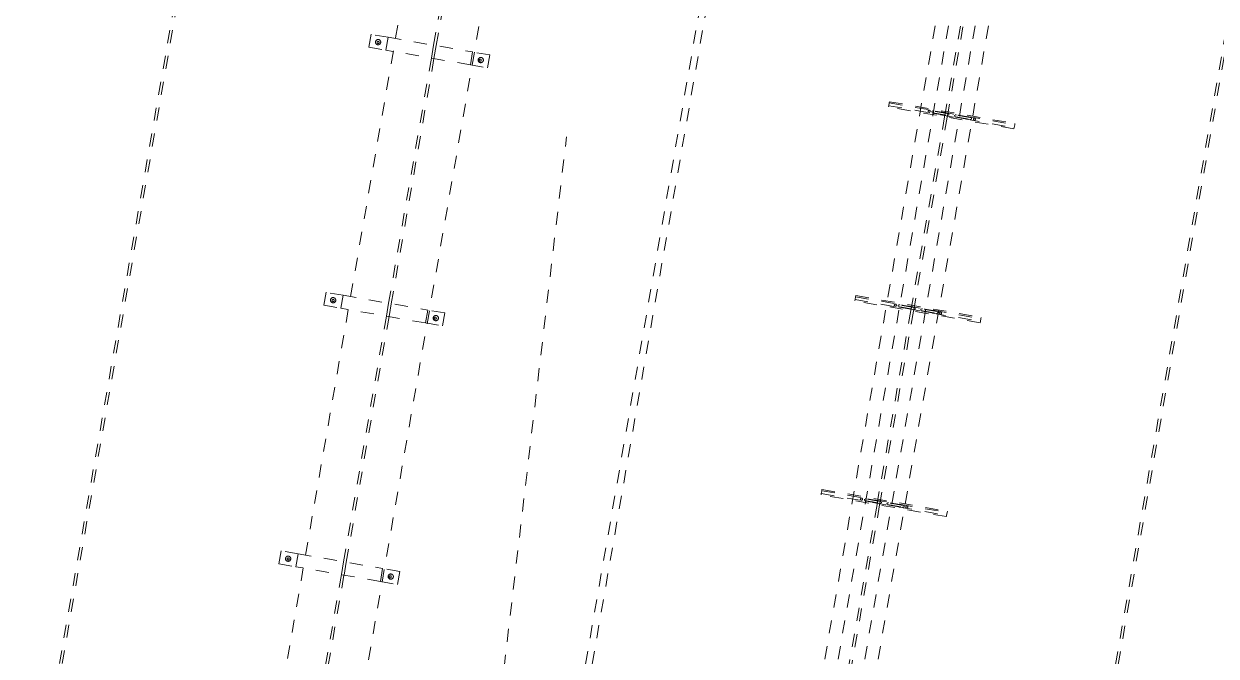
# Model space of a CAD drawing. Header units: metres. Extents: x 2 to 65, y 3 to 557.
# Drawn here: x 36.55 to 45.64, y 531.55 to 536.37 of the extents above; entities that cross this region are included whole.
import ezdxf

# ---------------------------------------------------------------- set-up
doc = ezdxf.new("R2010")
doc.units = ezdxf.units.M
doc.linetypes.add('Dash - Tight', pattern=[0.0045, 0.003, -0.0015])
doc.linetypes.add('JacobsDash', pattern=[0.0045, 0.003, -0.0015])
for name, color, linetype, lineweight in [('A-DETL', 7, 'Continuous', 13), ('A-GENM', 7, 'Continuous', 35), ('S-BEAM', 7, 'Continuous', 50), ('S-BEAM-HDLN', 7, 'JacobsDash', 18)]:
    doc.layers.add(name, color=color, linetype=linetype, lineweight=lineweight)

# ---------------------------------------------------------------- blocks, each defined once
blk = doc.blocks.new('T2DPAA-T2D-C3S-TF-XRF-100102_dwg-40805790-DRG-2873251 - SERVICE SUPPORT GENERAL ARRANGEMENT PLAN')
at = {"color": 1, "linetype": 'Dash - Tight', "lineweight": 18, "true_color": 0xff0000}
blk.add_line((42.3954, -681.2088), (50.7847, -680.0036), dxfattribs=at)
blk = doc.blocks.new('T2DPAA-T2D-PWC-TF-M2D-100101_TrafficSigDesign_rvt-1-DRG-2873251 - SERVICE SUPPORT GENERAL ARRANGEMENT PLAN')
at = {"color": 1, "linetype": 'Dash - Tight', "lineweight": 18, "true_color": 0xff0000, "rotation": 75.11694444444437}
blk.add_blockref('T2DPAA-T2D-C3S-TF-XRF-100102_dwg-40805790-DRG-2873251 - SERVICE SUPPORT GENERAL ARRANGEMENT PLAN', (-1792.1969, 661.0881), dxfattribs=at)
blk = doc.blocks.new('11_GEN_BR08_Utilities_Support - 11_GEN_Type 4_Conduits-9349767-DRG-2873251 - SERVICE SUPPORT GENERAL ARRANGEMENT PLAN')
at = {"layer": 'A-GENM', "linetype": 'JacobsDash', "lineweight": 9}
for p, q in [((-0.485, 0.011), (-0.485, 0.0205)), ((-0.485, 0.0205), (0.485, 0.0205)), ((-0.485, -0.011), (-0.485, 0.011)), ((0.485, 0.011), (-0.485, 0.011)), ((0.485, 0.0205), (0.485, 0.011)), ((0.485, 0.011), (0.485, -0.011)), ((-0.485, -0.0205), (-0.485, -0.011)), ((0.485, -0.011), (-0.485, -0.011)), ((0.485, -0.0205), (-0.485, -0.0205)), ((0.485, -0.011), (0.485, -0.0205))]:
    blk.add_line(p, q, dxfattribs=at)
at = {"layer": 'A-GENM', "linetype": 'JacobsDash', "lineweight": 9, "flags": 128}
for points in [[(-0.0295, 0.008), (-0.0295, 0.008), (-0.0297, 0.008), (-0.0299, 0.008), (-0.0302, 0.008), (-0.0307, 0.008), (-0.0312, 0.008), (-0.0318, 0.008), (-0.0324, 0.008), (-0.0332, 0.008), (-0.0341, 0.008), (-0.035, 0.008), (-0.0361, 0.008), (-0.0372, 0.008), (-0.0384, 0.008), (-0.0396, 0.008), (-0.041, 0.008), (-0.0424, 0.008), (-0.0439, 0.008), (-0.0455, 0.008), (-0.0471, 0.008), (-0.0488, 0.008), (-0.0505, 0.008), (-0.0524, 0.008), (-0.0542, 0.008), (-0.0562, 0.008), (-0.0581, 0.008), (-0.0602, 0.008), (-0.0622, 0.008), (-0.0643, 0.008), (-0.0665, 0.008), (-0.0687, 0.008), (-0.0709, 0.008), (-0.0731, 0.008), (-0.0754, 0.008), (-0.0776, 0.008), (-0.0799, 0.008), (-0.0822, 0.008), (-0.0846, 0.008), (-0.0869, 0.008), (-0.0892, 0.008), (-0.0915, 0.008), (-0.0938, 0.008), (-0.0961, 0.008), (-0.0984, 0.008), (-0.1007, 0.008), (-0.1029, 0.008), (-0.1051, 0.008), (-0.1073, 0.008), (-0.1095, 0.008), (-0.1116, 0.008), (-0.1137, 0.008), (-0.1158, 0.008), (-0.1178, 0.008), (-0.1197, 0.008), (-0.1216, 0.008), (-0.1235, 0.008), (-0.1253, 0.008), (-0.127, 0.008), (-0.1287, 0.008), (-0.1303, 0.008), (-0.1318, 0.008), (-0.1333, 0.008), (-0.1347, 0.008), (-0.136, 0.008), (-0.1372, 0.008), (-0.1384, 0.008), (-0.1394, 0.008), (-0.1404, 0.008), (-0.1413, 0.008), (-0.1421, 0.008), (-0.1429, 0.008), (-0.1435, 0.008), (-0.1441, 0.008), (-0.1445, 0.008), (-0.1449, 0.008), (-0.1452, 0.008), (-0.1454, 0.008), (-0.1455, 0.008), (-0.1455, 0.008)], [(0.1455, 0.008), (0.1455, 0.008), (0.1453, 0.008), (0.1451, 0.008), (0.1448, 0.008), (0.1443, 0.008), (0.1438, 0.008), (0.1432, 0.008), (0.1426, 0.008), (0.1418, 0.008), (0.1409, 0.008), (0.14, 0.008), (0.1389, 0.008), (0.1378, 0.008), (0.1366, 0.008), (0.1354, 0.008), (0.134, 0.008), (0.1326, 0.008), (0.1311, 0.008), (0.1295, 0.008), (0.1279, 0.008), (0.1262, 0.008), (0.1245, 0.008), (0.1226, 0.008), (0.1208, 0.008), (0.1188, 0.008), (0.1169, 0.008), (0.1148, 0.008), (0.1128, 0.008), (0.1107, 0.008), (0.1085, 0.008), (0.1063, 0.008), (0.1041, 0.008), (0.1019, 0.008), (0.0996, 0.008), (0.0974, 0.008), (0.0951, 0.008), (0.0928, 0.008), (0.0904, 0.008), (0.0881, 0.008), (0.0858, 0.008), (0.0835, 0.008), (0.0812, 0.008), (0.0789, 0.008), (0.0766, 0.008), (0.0743, 0.008), (0.0721, 0.008), (0.0699, 0.008), (0.0677, 0.008), (0.0655, 0.008), (0.0634, 0.008), (0.0613, 0.008), (0.0592, 0.008), (0.0572, 0.008), (0.0553, 0.008), (0.0534, 0.008), (0.0515, 0.008), (0.0497, 0.008), (0.048, 0.008), (0.0463, 0.008), (0.0447, 0.008), (0.0432, 0.008), (0.0417, 0.008), (0.0403, 0.008), (0.039, 0.008), (0.0378, 0.008), (0.0366, 0.008), (0.0356, 0.008), (0.0346, 0.008), (0.0337, 0.008), (0.0329, 0.008), (0.0321, 0.008), (0.0315, 0.008), (0.0309, 0.008), (0.0305, 0.008), (0.0301, 0.008), (0.0298, 0.008), (0.0296, 0.008), (0.0295, 0.008), (0.0295, 0.008)], [(-0.1455, -0.008), (-0.1455, -0.008), (-0.1453, -0.008), (-0.1451, -0.008), (-0.1448, -0.008), (-0.1443, -0.008), (-0.1438, -0.008), (-0.1432, -0.008), (-0.1426, -0.008), (-0.1418, -0.008), (-0.1409, -0.008), (-0.14, -0.008), (-0.1389, -0.008), (-0.1378, -0.008), (-0.1366, -0.008), (-0.1354, -0.008), (-0.134, -0.008), (-0.1326, -0.008), (-0.1311, -0.008), (-0.1295, -0.008), (-0.1279, -0.008), (-0.1262, -0.008), (-0.1245, -0.008), (-0.1226, -0.008), (-0.1208, -0.008), (-0.1188, -0.008), (-0.1169, -0.008), (-0.1148, -0.008), (-0.1128, -0.008), (-0.1107, -0.008), (-0.1085, -0.008), (-0.1063, -0.008), (-0.1041, -0.008), (-0.1019, -0.008), (-0.0996, -0.008), (-0.0974, -0.008), (-0.0951, -0.008), (-0.0928, -0.008), (-0.0904, -0.008), (-0.0881, -0.008), (-0.0858, -0.008), (-0.0835, -0.008), (-0.0812, -0.008), (-0.0789, -0.008), (-0.0766, -0.008), (-0.0743, -0.008), (-0.0721, -0.008), (-0.0699, -0.008), (-0.0677, -0.008), (-0.0655, -0.008), (-0.0634, -0.008), (-0.0613, -0.008), (-0.0592, -0.008), (-0.0572, -0.008), (-0.0553, -0.008), (-0.0534, -0.008), (-0.0515, -0.008), (-0.0497, -0.008), (-0.048, -0.008), (-0.0463, -0.008), (-0.0447, -0.008), (-0.0432, -0.008), (-0.0417, -0.008), (-0.0403, -0.008), (-0.039, -0.008), (-0.0378, -0.008), (-0.0366, -0.008), (-0.0356, -0.008), (-0.0346, -0.008), (-0.0337, -0.008), (-0.0329, -0.008), (-0.0321, -0.008), (-0.0315, -0.008), (-0.0309, -0.008), (-0.0305, -0.008), (-0.0301, -0.008), (-0.0298, -0.008), (-0.0296, -0.008), (-0.0295, -0.008), (-0.0295, -0.008)], [(0.0295, -0.008), (0.0295, -0.008), (0.0297, -0.008), (0.0299, -0.008), (0.0302, -0.008), (0.0307, -0.008), (0.0312, -0.008), (0.0318, -0.008), (0.0324, -0.008), (0.0332, -0.008), (0.0341, -0.008), (0.035, -0.008), (0.0361, -0.008), (0.0372, -0.008), (0.0384, -0.008), (0.0396, -0.008), (0.041, -0.008), (0.0424, -0.008), (0.0439, -0.008), (0.0455, -0.008), (0.0471, -0.008), (0.0488, -0.008), (0.0505, -0.008), (0.0524, -0.008), (0.0542, -0.008), (0.0562, -0.008), (0.0581, -0.008), (0.0602, -0.008), (0.0622, -0.008), (0.0643, -0.008), (0.0665, -0.008), (0.0687, -0.008), (0.0709, -0.008), (0.0731, -0.008), (0.0754, -0.008), (0.0776, -0.008), (0.0799, -0.008), (0.0822, -0.008), (0.0846, -0.008), (0.0869, -0.008), (0.0892, -0.008), (0.0915, -0.008), (0.0938, -0.008), (0.0961, -0.008), (0.0984, -0.008), (0.1007, -0.008), (0.1029, -0.008), (0.1051, -0.008), (0.1073, -0.008), (0.1095, -0.008), (0.1116, -0.008), (0.1137, -0.008), (0.1158, -0.008), (0.1178, -0.008), (0.1197, -0.008), (0.1216, -0.008), (0.1235, -0.008), (0.1253, -0.008), (0.127, -0.008), (0.1287, -0.008), (0.1303, -0.008), (0.1318, -0.008), (0.1333, -0.008), (0.1347, -0.008), (0.136, -0.008), (0.1372, -0.008), (0.1384, -0.008), (0.1394, -0.008), (0.1404, -0.008), (0.1413, -0.008), (0.1421, -0.008), (0.1429, -0.008), (0.1435, -0.008), (0.1441, -0.008), (0.1445, -0.008), (0.1449, -0.008), (0.1452, -0.008), (0.1454, -0.008), (0.1455, -0.008), (0.1455, -0.008)]]:
    blk.add_lwpolyline(points, dxfattribs=at)
at = {"layer": 'A-GENM', "linetype": 'JacobsDash', "lineweight": 9}
for centre, start, end in [((-0.175, 0), 90, 270), ((-0.175, 0), 270, 90), ((-0.1455, 0), 150, 180), ((-0.1455, 0), 77.05931, 120), ((-0.0295, 0), 60, 114.3804), ((-0.0295, 0), 0, 30), ((-0.0295, 0), 330, 360), ((0.0295, 0), 150, 180), ((0.0295, 0), 77.05931, 120), ((0.1455, 0), 60, 117.72418), ((0.1455, 0), 0, 30), ((0.1455, 0), 330, 360), ((0.175, 0), 90, 270), ((0.175, 0), 270, 90), ((-0.1455, 0), 180, 210), ((-0.1455, 0), 240, 282.94069), ((-0.0295, 0), 242.27582, 300), ((0.0295, 0), 180, 210), ((0.0295, 0), 240, 282.94069), ((0.1455, 0), 242.27582, 300)]:
    blk.add_arc(centre, 0.008, start, end, dxfattribs=at)
blk = doc.blocks.new('11_GEN_BR08_Utilities_Support - 11_GEN_Type 4_Conduits-9349788-DRG-2873251 - SERVICE SUPPORT GENERAL ARRANGEMENT PLAN')
at = {"layer": 'A-GENM', "linetype": 'JacobsDash', "lineweight": 9}
for p, q in [((-0.485, 0.011), (-0.485, 0.0205)), ((-0.485, 0.0205), (0.485, 0.0205)), ((-0.485, -0.011), (-0.485, 0.011)), ((0.485, 0.011), (-0.485, 0.011)), ((0.485, 0.0205), (0.485, 0.011)), ((0.485, 0.011), (0.485, -0.011)), ((-0.485, -0.0205), (-0.485, -0.011)), ((0.485, -0.011), (-0.485, -0.011)), ((0.485, -0.0205), (-0.485, -0.0205)), ((0.485, -0.011), (0.485, -0.0205))]:
    blk.add_line(p, q, dxfattribs=at)
at = {"layer": 'A-GENM', "linetype": 'JacobsDash', "lineweight": 9, "flags": 128}
for points in [[(-0.0295, 0.008), (-0.0295, 0.008), (-0.0297, 0.008), (-0.0299, 0.008), (-0.0302, 0.008), (-0.0307, 0.008), (-0.0312, 0.008), (-0.0318, 0.008), (-0.0324, 0.008), (-0.0332, 0.008), (-0.0341, 0.008), (-0.035, 0.008), (-0.0361, 0.008), (-0.0372, 0.008), (-0.0384, 0.008), (-0.0396, 0.008), (-0.041, 0.008), (-0.0424, 0.008), (-0.0439, 0.008), (-0.0455, 0.008), (-0.0471, 0.008), (-0.0488, 0.008), (-0.0505, 0.008), (-0.0524, 0.008), (-0.0542, 0.008), (-0.0562, 0.008), (-0.0581, 0.008), (-0.0602, 0.008), (-0.0622, 0.008), (-0.0643, 0.008), (-0.0665, 0.008), (-0.0687, 0.008), (-0.0709, 0.008), (-0.0731, 0.008), (-0.0754, 0.008), (-0.0776, 0.008), (-0.0799, 0.008), (-0.0822, 0.008), (-0.0846, 0.008), (-0.0869, 0.008), (-0.0892, 0.008), (-0.0915, 0.008), (-0.0938, 0.008), (-0.0961, 0.008), (-0.0984, 0.008), (-0.1007, 0.008), (-0.1029, 0.008), (-0.1051, 0.008), (-0.1073, 0.008), (-0.1095, 0.008), (-0.1116, 0.008), (-0.1137, 0.008), (-0.1158, 0.008), (-0.1178, 0.008), (-0.1197, 0.008), (-0.1216, 0.008), (-0.1235, 0.008), (-0.1253, 0.008), (-0.127, 0.008), (-0.1287, 0.008), (-0.1303, 0.008), (-0.1318, 0.008), (-0.1333, 0.008), (-0.1347, 0.008), (-0.136, 0.008), (-0.1372, 0.008), (-0.1384, 0.008), (-0.1394, 0.008), (-0.1404, 0.008), (-0.1413, 0.008), (-0.1421, 0.008), (-0.1429, 0.008), (-0.1435, 0.008), (-0.1441, 0.008), (-0.1445, 0.008), (-0.1449, 0.008), (-0.1452, 0.008), (-0.1454, 0.008), (-0.1455, 0.008), (-0.1455, 0.008)], [(0.1455, 0.008), (0.1455, 0.008), (0.1453, 0.008), (0.1451, 0.008), (0.1448, 0.008), (0.1443, 0.008), (0.1438, 0.008), (0.1432, 0.008), (0.1426, 0.008), (0.1418, 0.008), (0.1409, 0.008), (0.14, 0.008), (0.1389, 0.008), (0.1378, 0.008), (0.1366, 0.008), (0.1354, 0.008), (0.134, 0.008), (0.1326, 0.008), (0.1311, 0.008), (0.1295, 0.008), (0.1279, 0.008), (0.1262, 0.008), (0.1245, 0.008), (0.1226, 0.008), (0.1208, 0.008), (0.1188, 0.008), (0.1169, 0.008), (0.1148, 0.008), (0.1128, 0.008), (0.1107, 0.008), (0.1085, 0.008), (0.1063, 0.008), (0.1041, 0.008), (0.1019, 0.008), (0.0996, 0.008), (0.0974, 0.008), (0.0951, 0.008), (0.0928, 0.008), (0.0904, 0.008), (0.0881, 0.008), (0.0858, 0.008), (0.0835, 0.008), (0.0812, 0.008), (0.0789, 0.008), (0.0766, 0.008), (0.0743, 0.008), (0.0721, 0.008), (0.0699, 0.008), (0.0677, 0.008), (0.0655, 0.008), (0.0634, 0.008), (0.0613, 0.008), (0.0592, 0.008), (0.0572, 0.008), (0.0553, 0.008), (0.0534, 0.008), (0.0515, 0.008), (0.0497, 0.008), (0.048, 0.008), (0.0463, 0.008), (0.0447, 0.008), (0.0432, 0.008), (0.0417, 0.008), (0.0403, 0.008), (0.039, 0.008), (0.0378, 0.008), (0.0366, 0.008), (0.0356, 0.008), (0.0346, 0.008), (0.0337, 0.008), (0.0329, 0.008), (0.0321, 0.008), (0.0315, 0.008), (0.0309, 0.008), (0.0305, 0.008), (0.0301, 0.008), (0.0298, 0.008), (0.0296, 0.008), (0.0295, 0.008), (0.0295, 0.008)], [(-0.1455, -0.008), (-0.1455, -0.008), (-0.1453, -0.008), (-0.1451, -0.008), (-0.1448, -0.008), (-0.1443, -0.008), (-0.1438, -0.008), (-0.1432, -0.008), (-0.1426, -0.008), (-0.1418, -0.008), (-0.1409, -0.008), (-0.14, -0.008), (-0.1389, -0.008), (-0.1378, -0.008), (-0.1366, -0.008), (-0.1354, -0.008), (-0.134, -0.008), (-0.1326, -0.008), (-0.1311, -0.008), (-0.1295, -0.008), (-0.1279, -0.008), (-0.1262, -0.008), (-0.1245, -0.008), (-0.1226, -0.008), (-0.1208, -0.008), (-0.1188, -0.008), (-0.1169, -0.008), (-0.1148, -0.008), (-0.1128, -0.008), (-0.1107, -0.008), (-0.1085, -0.008), (-0.1063, -0.008), (-0.1041, -0.008), (-0.1019, -0.008), (-0.0996, -0.008), (-0.0974, -0.008), (-0.0951, -0.008), (-0.0928, -0.008), (-0.0904, -0.008), (-0.0881, -0.008), (-0.0858, -0.008), (-0.0835, -0.008), (-0.0812, -0.008), (-0.0789, -0.008), (-0.0766, -0.008), (-0.0743, -0.008), (-0.0721, -0.008), (-0.0699, -0.008), (-0.0677, -0.008), (-0.0655, -0.008), (-0.0634, -0.008), (-0.0613, -0.008), (-0.0592, -0.008), (-0.0572, -0.008), (-0.0553, -0.008), (-0.0534, -0.008), (-0.0515, -0.008), (-0.0497, -0.008), (-0.048, -0.008), (-0.0463, -0.008), (-0.0447, -0.008), (-0.0432, -0.008), (-0.0417, -0.008), (-0.0403, -0.008), (-0.039, -0.008), (-0.0378, -0.008), (-0.0366, -0.008), (-0.0356, -0.008), (-0.0346, -0.008), (-0.0337, -0.008), (-0.0329, -0.008), (-0.0321, -0.008), (-0.0315, -0.008), (-0.0309, -0.008), (-0.0305, -0.008), (-0.0301, -0.008), (-0.0298, -0.008), (-0.0296, -0.008), (-0.0295, -0.008), (-0.0295, -0.008)], [(0.0295, -0.008), (0.0295, -0.008), (0.0297, -0.008), (0.0299, -0.008), (0.0302, -0.008), (0.0307, -0.008), (0.0312, -0.008), (0.0318, -0.008), (0.0324, -0.008), (0.0332, -0.008), (0.0341, -0.008), (0.035, -0.008), (0.0361, -0.008), (0.0372, -0.008), (0.0384, -0.008), (0.0396, -0.008), (0.041, -0.008), (0.0424, -0.008), (0.0439, -0.008), (0.0455, -0.008), (0.0471, -0.008), (0.0488, -0.008), (0.0505, -0.008), (0.0524, -0.008), (0.0542, -0.008), (0.0562, -0.008), (0.0581, -0.008), (0.0602, -0.008), (0.0622, -0.008), (0.0643, -0.008), (0.0665, -0.008), (0.0687, -0.008), (0.0709, -0.008), (0.0731, -0.008), (0.0754, -0.008), (0.0776, -0.008), (0.0799, -0.008), (0.0822, -0.008), (0.0846, -0.008), (0.0869, -0.008), (0.0892, -0.008), (0.0915, -0.008), (0.0938, -0.008), (0.0961, -0.008), (0.0984, -0.008), (0.1007, -0.008), (0.1029, -0.008), (0.1051, -0.008), (0.1073, -0.008), (0.1095, -0.008), (0.1116, -0.008), (0.1137, -0.008), (0.1158, -0.008), (0.1178, -0.008), (0.1197, -0.008), (0.1216, -0.008), (0.1235, -0.008), (0.1253, -0.008), (0.127, -0.008), (0.1287, -0.008), (0.1303, -0.008), (0.1318, -0.008), (0.1333, -0.008), (0.1347, -0.008), (0.136, -0.008), (0.1372, -0.008), (0.1384, -0.008), (0.1394, -0.008), (0.1404, -0.008), (0.1413, -0.008), (0.1421, -0.008), (0.1429, -0.008), (0.1435, -0.008), (0.1441, -0.008), (0.1445, -0.008), (0.1449, -0.008), (0.1452, -0.008), (0.1454, -0.008), (0.1455, -0.008), (0.1455, -0.008)]]:
    blk.add_lwpolyline(points, dxfattribs=at)
at = {"layer": 'A-GENM', "linetype": 'JacobsDash', "lineweight": 9}
for centre, start, end in [((-0.175, 0), 90, 270), ((-0.175, 0), 270, 90), ((-0.1455, 0), 150, 180), ((-0.1455, 0), 77.05931, 120), ((-0.0295, 0), 60, 117.72418), ((-0.0295, 0), 0, 30), ((-0.0295, 0), 330, 360), ((0.0295, 0), 150, 180), ((0.0295, 0), 77.05931, 120), ((0.1455, 0), 60, 117.72418), ((0.1455, 0), 0, 30), ((0.1455, 0), 330, 360), ((0.175, 0), 90, 270), ((0.175, 0), 270, 90), ((-0.1455, 0), 180, 210), ((-0.1455, 0), 240, 282.94069), ((-0.0295, 0), 242.27582, 300), ((0.0295, 0), 180, 210), ((0.0295, 0), 240, 282.94069), ((0.1455, 0), 242.27582, 300)]:
    blk.add_arc(centre, 0.008, start, end, dxfattribs=at)
blk = doc.blocks.new('11_GEN_BR08_Utilities_Support - 11_GEN_Type 4_Conduits-8978633-DRG-2873251 - SERVICE SUPPORT GENERAL ARRANGEMENT PLAN')
at = {"layer": 'A-GENM', "linetype": 'JacobsDash', "lineweight": 9}
for p, q in [((-0.485, 0.011), (-0.485, 0.0205)), ((-0.485, 0.0205), (0.485, 0.0205)), ((-0.485, -0.011), (-0.485, 0.011)), ((0.485, 0.011), (-0.485, 0.011)), ((0.485, 0.0205), (0.485, 0.011)), ((0.485, 0.011), (0.485, -0.011)), ((-0.485, -0.0205), (-0.485, -0.011)), ((0.485, -0.011), (-0.485, -0.011)), ((0.485, -0.0205), (-0.485, -0.0205)), ((0.485, -0.011), (0.485, -0.0205))]:
    blk.add_line(p, q, dxfattribs=at)
at = {"layer": 'A-GENM', "linetype": 'JacobsDash', "lineweight": 9, "flags": 128}
for points in [[(-0.0295, 0.008), (-0.0295, 0.008), (-0.0297, 0.008), (-0.0299, 0.008), (-0.0302, 0.008), (-0.0307, 0.008), (-0.0312, 0.008), (-0.0318, 0.008), (-0.0324, 0.008), (-0.0332, 0.008), (-0.0341, 0.008), (-0.035, 0.008), (-0.0361, 0.008), (-0.0372, 0.008), (-0.0384, 0.008), (-0.0396, 0.008), (-0.041, 0.008), (-0.0424, 0.008), (-0.0439, 0.008), (-0.0455, 0.008), (-0.0471, 0.008), (-0.0488, 0.008), (-0.0505, 0.008), (-0.0524, 0.008), (-0.0542, 0.008), (-0.0562, 0.008), (-0.0581, 0.008), (-0.0602, 0.008), (-0.0622, 0.008), (-0.0643, 0.008), (-0.0665, 0.008), (-0.0687, 0.008), (-0.0709, 0.008), (-0.0731, 0.008), (-0.0754, 0.008), (-0.0776, 0.008), (-0.0799, 0.008), (-0.0822, 0.008), (-0.0846, 0.008), (-0.0869, 0.008), (-0.0892, 0.008), (-0.0915, 0.008), (-0.0938, 0.008), (-0.0961, 0.008), (-0.0984, 0.008), (-0.1007, 0.008), (-0.1029, 0.008), (-0.1051, 0.008), (-0.1073, 0.008), (-0.1095, 0.008), (-0.1116, 0.008), (-0.1137, 0.008), (-0.1158, 0.008), (-0.1178, 0.008), (-0.1197, 0.008), (-0.1216, 0.008), (-0.1235, 0.008), (-0.1253, 0.008), (-0.127, 0.008), (-0.1287, 0.008), (-0.1303, 0.008), (-0.1318, 0.008), (-0.1333, 0.008), (-0.1347, 0.008), (-0.136, 0.008), (-0.1372, 0.008), (-0.1384, 0.008), (-0.1394, 0.008), (-0.1404, 0.008), (-0.1413, 0.008), (-0.1421, 0.008), (-0.1429, 0.008), (-0.1435, 0.008), (-0.1441, 0.008), (-0.1445, 0.008), (-0.1449, 0.008), (-0.1452, 0.008), (-0.1454, 0.008), (-0.1455, 0.008), (-0.1455, 0.008)], [(0.1455, 0.008), (0.1455, 0.008), (0.1453, 0.008), (0.1451, 0.008), (0.1448, 0.008), (0.1443, 0.008), (0.1438, 0.008), (0.1432, 0.008), (0.1426, 0.008), (0.1418, 0.008), (0.1409, 0.008), (0.14, 0.008), (0.1389, 0.008), (0.1378, 0.008), (0.1366, 0.008), (0.1354, 0.008), (0.134, 0.008), (0.1326, 0.008), (0.1311, 0.008), (0.1295, 0.008), (0.1279, 0.008), (0.1262, 0.008), (0.1245, 0.008), (0.1226, 0.008), (0.1208, 0.008), (0.1188, 0.008), (0.1169, 0.008), (0.1148, 0.008), (0.1128, 0.008), (0.1107, 0.008), (0.1085, 0.008), (0.1063, 0.008), (0.1041, 0.008), (0.1019, 0.008), (0.0996, 0.008), (0.0974, 0.008), (0.0951, 0.008), (0.0928, 0.008), (0.0904, 0.008), (0.0881, 0.008), (0.0858, 0.008), (0.0835, 0.008), (0.0812, 0.008), (0.0789, 0.008), (0.0766, 0.008), (0.0743, 0.008), (0.0721, 0.008), (0.0699, 0.008), (0.0677, 0.008), (0.0655, 0.008), (0.0634, 0.008), (0.0613, 0.008), (0.0592, 0.008), (0.0572, 0.008), (0.0553, 0.008), (0.0534, 0.008), (0.0515, 0.008), (0.0497, 0.008), (0.048, 0.008), (0.0463, 0.008), (0.0447, 0.008), (0.0432, 0.008), (0.0417, 0.008), (0.0403, 0.008), (0.039, 0.008), (0.0378, 0.008), (0.0366, 0.008), (0.0356, 0.008), (0.0346, 0.008), (0.0337, 0.008), (0.0329, 0.008), (0.0321, 0.008), (0.0315, 0.008), (0.0309, 0.008), (0.0305, 0.008), (0.0301, 0.008), (0.0298, 0.008), (0.0296, 0.008), (0.0295, 0.008), (0.0295, 0.008)], [(-0.1455, -0.008), (-0.1455, -0.008), (-0.1453, -0.008), (-0.1451, -0.008), (-0.1448, -0.008), (-0.1443, -0.008), (-0.1438, -0.008), (-0.1432, -0.008), (-0.1426, -0.008), (-0.1418, -0.008), (-0.1409, -0.008), (-0.14, -0.008), (-0.1389, -0.008), (-0.1378, -0.008), (-0.1366, -0.008), (-0.1354, -0.008), (-0.134, -0.008), (-0.1326, -0.008), (-0.1311, -0.008), (-0.1295, -0.008), (-0.1279, -0.008), (-0.1262, -0.008), (-0.1245, -0.008), (-0.1226, -0.008), (-0.1208, -0.008), (-0.1188, -0.008), (-0.1169, -0.008), (-0.1148, -0.008), (-0.1128, -0.008), (-0.1107, -0.008), (-0.1085, -0.008), (-0.1063, -0.008), (-0.1041, -0.008), (-0.1019, -0.008), (-0.0996, -0.008), (-0.0974, -0.008), (-0.0951, -0.008), (-0.0928, -0.008), (-0.0904, -0.008), (-0.0881, -0.008), (-0.0858, -0.008), (-0.0835, -0.008), (-0.0812, -0.008), (-0.0789, -0.008), (-0.0766, -0.008), (-0.0743, -0.008), (-0.0721, -0.008), (-0.0699, -0.008), (-0.0677, -0.008), (-0.0655, -0.008), (-0.0634, -0.008), (-0.0613, -0.008), (-0.0592, -0.008), (-0.0572, -0.008), (-0.0553, -0.008), (-0.0534, -0.008), (-0.0515, -0.008), (-0.0497, -0.008), (-0.048, -0.008), (-0.0463, -0.008), (-0.0447, -0.008), (-0.0432, -0.008), (-0.0417, -0.008), (-0.0403, -0.008), (-0.039, -0.008), (-0.0378, -0.008), (-0.0366, -0.008), (-0.0356, -0.008), (-0.0346, -0.008), (-0.0337, -0.008), (-0.0329, -0.008), (-0.0321, -0.008), (-0.0315, -0.008), (-0.0309, -0.008), (-0.0305, -0.008), (-0.0301, -0.008), (-0.0298, -0.008), (-0.0296, -0.008), (-0.0295, -0.008), (-0.0295, -0.008)], [(0.0295, -0.008), (0.0295, -0.008), (0.0297, -0.008), (0.0299, -0.008), (0.0302, -0.008), (0.0307, -0.008), (0.0312, -0.008), (0.0318, -0.008), (0.0324, -0.008), (0.0332, -0.008), (0.0341, -0.008), (0.035, -0.008), (0.0361, -0.008), (0.0372, -0.008), (0.0384, -0.008), (0.0396, -0.008), (0.041, -0.008), (0.0424, -0.008), (0.0439, -0.008), (0.0455, -0.008), (0.0471, -0.008), (0.0488, -0.008), (0.0505, -0.008), (0.0524, -0.008), (0.0542, -0.008), (0.0562, -0.008), (0.0581, -0.008), (0.0602, -0.008), (0.0622, -0.008), (0.0643, -0.008), (0.0665, -0.008), (0.0687, -0.008), (0.0709, -0.008), (0.0731, -0.008), (0.0754, -0.008), (0.0776, -0.008), (0.0799, -0.008), (0.0822, -0.008), (0.0846, -0.008), (0.0869, -0.008), (0.0892, -0.008), (0.0915, -0.008), (0.0938, -0.008), (0.0961, -0.008), (0.0984, -0.008), (0.1007, -0.008), (0.1029, -0.008), (0.1051, -0.008), (0.1073, -0.008), (0.1095, -0.008), (0.1116, -0.008), (0.1137, -0.008), (0.1158, -0.008), (0.1178, -0.008), (0.1197, -0.008), (0.1216, -0.008), (0.1235, -0.008), (0.1253, -0.008), (0.127, -0.008), (0.1287, -0.008), (0.1303, -0.008), (0.1318, -0.008), (0.1333, -0.008), (0.1347, -0.008), (0.136, -0.008), (0.1372, -0.008), (0.1384, -0.008), (0.1394, -0.008), (0.1404, -0.008), (0.1413, -0.008), (0.1421, -0.008), (0.1429, -0.008), (0.1435, -0.008), (0.1441, -0.008), (0.1445, -0.008), (0.1449, -0.008), (0.1452, -0.008), (0.1454, -0.008), (0.1455, -0.008), (0.1455, -0.008)]]:
    blk.add_lwpolyline(points, dxfattribs=at)
at = {"layer": 'A-GENM', "linetype": 'JacobsDash', "lineweight": 9}
for centre, start, end in [((-0.175, 0), 90, 270), ((-0.175, 0), 270, 90), ((-0.1455, 0), 150, 180), ((-0.1455, 0), 77.05931, 120), ((-0.0295, 0), 60, 117.72418), ((-0.0295, 0), 0, 30), ((-0.0295, 0), 330, 360), ((0.0295, 0), 150, 180), ((0.0295, 0), 77.05931, 120), ((0.1455, 0), 60, 117.72418), ((0.1455, 0), 0, 30), ((0.1455, 0), 330, 360), ((0.175, 0), 90, 270), ((0.175, 0), 270, 90), ((-0.1455, 0), 180, 210), ((-0.1455, 0), 240, 282.94069), ((-0.0295, 0), 242.27582, 300), ((0.0295, 0), 180, 210), ((0.0295, 0), 240, 282.94069), ((0.1455, 0), 242.27582, 300)]:
    blk.add_arc(centre, 0.008, start, end, dxfattribs=at)
blk = doc.blocks.new('11_GEN_559od Pipe_Support - 11_GEN_610 drain pipe COMMS-9352295-DRG-2873251 - SERVICE SUPPORT GENERAL ARRANGEMENT PLAN')
at = {"layer": 'A-GENM', "linetype": 'JacobsDash', "lineweight": 9}
for p, q in [((-0.459, -0.0518), (-0.459, 0.0482)), ((-0.3271, 0.0482), (-0.459, 0.0482)), ((-0.3271, 0.0482), (0.3271, 0.0482)), ((-0.3271, 0.0482), (-0.3271, -0.0518)), ((0.3271, -0.0518), (0.3271, 0.0482)), ((0.459, 0.0482), (0.3271, 0.0482)), ((0.459, 0.0482), (0.459, -0.0518)), ((-0.459, -0.0518), (-0.3271, -0.0518)), ((0.3271, -0.0518), (-0.3271, -0.0518)), ((0.3271, -0.0518), (0.459, -0.0518))]:
    blk.add_line(p, q, dxfattribs=at)
for centre, radius, start, end in [((-0.3985, -0.0018), 0.02, 90, 270), ((-0.395, 0), 0.008, 90, 270), ((-0.3985, -0.0018), 0.02, 270, 90), ((-0.395, 0), 0.008, 270, 90), ((0.3955, -0.0018), 0.02, 90, 270), ((0.395, 0), 0.008, 90, 270), ((0.395, 0), 0.008, 270, 90), ((0.3955, -0.0018), 0.02, 270, 90)]:
    blk.add_arc(centre, radius, start, end, dxfattribs=at)
blk = doc.blocks.new('06_SFR_GCT_Girder_SuperT_BR08Edge_CS - Super T - 1815-6270390-DRG-2873251 - SERVICE SUPPORT GENERAL ARRANGEMENT PLAN')
at = {"layer": 'S-BEAM', "color": 252, "linetype": 'JacobsDash', "lineweight": 9, "true_color": 0x888888}
blk.add_line((-1115.4748, 544.5921), (-1121.647, 509.1638), dxfattribs=at)
blk = doc.blocks.new('06_SFR_GCT_Girder_SuperT_BR08Edge_CS - Super T - 1815-6270051-DRG-2873251 - SERVICE SUPPORT GENERAL ARRANGEMENT PLAN')
at = {"layer": 'S-BEAM', "color": 252, "linetype": 'JacobsDash', "lineweight": 9, "true_color": 0x888888}
for p, q in [((-1115.4954, 544.5925), (-1121.6676, 509.1642)), ((-1118.8034, 537.1387), (-1119.0538, 535.7013)), ((-1119.0608, 535.6609), (-1119.3113, 534.2236)), ((-1119.3183, 534.1832), (-1119.5687, 532.7458)), ((-1119.5757, 532.7054), (-1119.8262, 531.2681))]:
    blk.add_line(p, q, dxfattribs=at)
at = {"layer": 'S-BEAM-HDLN', "color": 252, "lineweight": 9, "true_color": 0x888888}
for p, q in [((-1119.0538, 535.7013), (-1119.0608, 535.661)), ((-1119.3113, 534.2235), (-1119.3183, 534.1832)), ((-1119.5687, 532.7458), (-1119.5757, 532.7055))]:
    blk.add_line(p, q, dxfattribs=at)
blk = doc.blocks.new('06_SFR_GCT_Girder_SuperT_BR08Edge_CS - Super T - 1815-6269499-DRG-2873251 - SERVICE SUPPORT GENERAL ARRANGEMENT PLAN')
at = {"layer": 'S-BEAM', "color": 252, "linetype": 'JacobsDash', "lineweight": 9, "true_color": 0x888888}
for p, q in [((-1119.4839, 544.596), (-1122.9315, 524.8071)), ((-1122.6289, 538.0778), (-1122.955, 536.2062)), ((-1122.9721, 536.1077), (-1123.2976, 534.2396)), ((-1123.3147, 534.1411), (-1123.6408, 532.2695)), ((-1123.658, 532.171), (-1123.9834, 530.303))]:
    blk.add_line(p, q, dxfattribs=at)
at = {"layer": 'S-BEAM-HDLN', "color": 252, "lineweight": 9, "true_color": 0x888888}
for p, q in [((-1122.955, 536.2061), (-1122.9721, 536.1077)), ((-1123.2976, 534.2396), (-1123.3147, 534.1412)), ((-1123.6408, 532.2695), (-1123.6579, 532.1711))]:
    blk.add_line(p, q, dxfattribs=at)
blk = doc.blocks.new('06_SFR_GCT_Girder_SuperT_BR08Edge_CS - Super T - 1815-6268857-DRG-2873251 - SERVICE SUPPORT GENERAL ARRANGEMENT PLAN')
at = {"layer": 'S-BEAM', "color": 252, "linetype": 'JacobsDash', "lineweight": 9, "true_color": 0x888888}
for p, q in [((-1123.5227, 544.6001), (-1129.6949, 509.1718)), ((-1122.649, 538.0812), (-1122.9751, 536.2097)), ((-1122.9922, 536.1112), (-1123.3177, 534.2431)), ((-1123.3348, 534.1446), (-1123.6609, 532.273)), ((-1123.6781, 532.1745), (-1124.0035, 530.3065))]:
    blk.add_line(p, q, dxfattribs=at)
at = {"layer": 'S-BEAM-HDLN', "color": 252, "lineweight": 9, "true_color": 0x888888}
for p, q in [((-1122.9751, 536.2096), (-1122.9922, 536.1112)), ((-1123.3177, 534.2431), (-1123.3348, 534.1447)), ((-1123.6609, 532.273), (-1123.678, 532.1746))]:
    blk.add_line(p, q, dxfattribs=at)
blk = doc.blocks.new('06_SFR_GCT_Girder_SuperT_BR08Edge_CS - Super T - 1815-6267993-DRG-2873251 - SERVICE SUPPORT GENERAL ARRANGEMENT PLAN')
at = {"layer": 'S-BEAM', "color": 252, "linetype": 'JacobsDash', "lineweight": 9, "true_color": 0x888888}
blk.add_line((-1123.5435, 544.5998), (-1129.7157, 509.1715), dxfattribs=at)
blk = doc.blocks.new('06_SFR_GCT_Girder_SuperT_BR08Edge_CS - Super T - 1815-6269797-DRG-2873251 - SERVICE SUPPORT GENERAL ARRANGEMENT PLAN')
at = {"layer": 'S-BEAM', "color": 252, "linetype": 'JacobsDash', "lineweight": 9, "true_color": 0x888888}
for p, q in [((-1119.5343, 544.596), (-1122.9804, 524.8156)), ((-1118.8235, 537.1422), (-1119.0739, 535.7048)), ((-1119.0809, 535.6644), (-1119.3314, 534.2271)), ((-1119.3384, 534.1867), (-1119.5888, 532.7493)), ((-1119.5958, 532.7089), (-1119.8462, 531.2716))]:
    blk.add_line(p, q, dxfattribs=at)
at = {"layer": 'S-BEAM-HDLN', "color": 252, "lineweight": 9, "true_color": 0x888888}
for p, q in [((-1119.0739, 535.7048), (-1119.0809, 535.6645)), ((-1119.3314, 534.227), (-1119.3384, 534.1867)), ((-1119.5888, 532.7493), (-1119.5958, 532.709))]:
    blk.add_line(p, q, dxfattribs=at)

msp = doc.modelspace()

# ---------------------------------------------------------------- linework, layer by layer
at = {"layer": 'A-DETL', "color": 164, "linetype": 'JacobsDash', "lineweight": 9, "true_color": 0x002699}
for p, q in [((41.2184, 546.8057), (33.9871, 505.2986)), ((41.8358, 546.7954), (34.6063, 505.2986))]:
    msp.add_line(p, q, dxfattribs=at)
at = {"layer": 'A-DETL', "color": 32, "linetype": 'JacobsDash', "lineweight": 9, "true_color": 0xcc6600}
for p, q in [((45.3132, 546.8005), (38.0828, 505.2986)), ((45.4147, 546.8005), (38.1843, 505.2986)), ((45.6177, 546.8005), (38.3874, 505.2986)), ((45.7192, 546.8005), (38.4889, 505.2986))]:
    msp.add_line(p, q, dxfattribs=at)

# ---------------------------------------------------------------- block references
at = {"lineweight": 5}
msp.add_blockref('T2DPAA-T2D-PWC-TF-M2D-100101_TrafficSigDesign_rvt-1-DRG-2873251 - SERVICE SUPPORT GENERAL ARRANGEMENT PLAN', (1162.6465, 0), dxfattribs=at)
at = {"layer": 'A-GENM', "linetype": 'JacobsDash', "lineweight": 9}
for name, p, rotation in [('11_GEN_559od Pipe_Support - 11_GEN_610 drain pipe COMMS-9352295-DRG-2873251 - SERVICE SUPPORT GENERAL ARRANGEMENT PLAN', (39.6378, 536.1629), 170.1172754219587), ('11_GEN_BR08_Utilities_Support - 11_GEN_Type 4_Conduits-8978633-DRG-2873251 - SERVICE SUPPORT GENERAL ARRANGEMENT PLAN', (43.6203, 535.6757), 170.1172754235398), ('11_GEN_559od Pipe_Support - 11_GEN_610 drain pipe COMMS-9352295-DRG-2873251 - SERVICE SUPPORT GENERAL ARRANGEMENT PLAN', (39.2952, 534.1964), 170.1172754219587), ('11_GEN_BR08_Utilities_Support - 11_GEN_Type 4_Conduits-9349788-DRG-2873251 - SERVICE SUPPORT GENERAL ARRANGEMENT PLAN', (43.3628, 534.198), 170.1172754235398), ('11_GEN_BR08_Utilities_Support - 11_GEN_Type 4_Conduits-9349767-DRG-2873251 - SERVICE SUPPORT GENERAL ARRANGEMENT PLAN', (43.1054, 532.7202), 170.1172754235398), ('11_GEN_559od Pipe_Support - 11_GEN_610 drain pipe COMMS-9352295-DRG-2873251 - SERVICE SUPPORT GENERAL ARRANGEMENT PLAN', (38.952, 532.2263), 170.1172754219587)]:
    msp.add_blockref(name, p, dxfattribs=dict(at, rotation=rotation))
at = {"layer": 'S-BEAM-HDLN', "color": 252, "lineweight": 9, "true_color": 0x888888}
for name in ['06_SFR_GCT_Girder_SuperT_BR08Edge_CS - Super T - 1815-6267993-DRG-2873251 - SERVICE SUPPORT GENERAL ARRANGEMENT PLAN', '06_SFR_GCT_Girder_SuperT_BR08Edge_CS - Super T - 1815-6268857-DRG-2873251 - SERVICE SUPPORT GENERAL ARRANGEMENT PLAN', '06_SFR_GCT_Girder_SuperT_BR08Edge_CS - Super T - 1815-6269499-DRG-2873251 - SERVICE SUPPORT GENERAL ARRANGEMENT PLAN', '06_SFR_GCT_Girder_SuperT_BR08Edge_CS - Super T - 1815-6269797-DRG-2873251 - SERVICE SUPPORT GENERAL ARRANGEMENT PLAN', '06_SFR_GCT_Girder_SuperT_BR08Edge_CS - Super T - 1815-6270051-DRG-2873251 - SERVICE SUPPORT GENERAL ARRANGEMENT PLAN', '06_SFR_GCT_Girder_SuperT_BR08Edge_CS - Super T - 1815-6270390-DRG-2873251 - SERVICE SUPPORT GENERAL ARRANGEMENT PLAN']:
    msp.add_blockref(name, (1162.6465, 0), dxfattribs=at)

doc.saveas('drawing.dxf')
